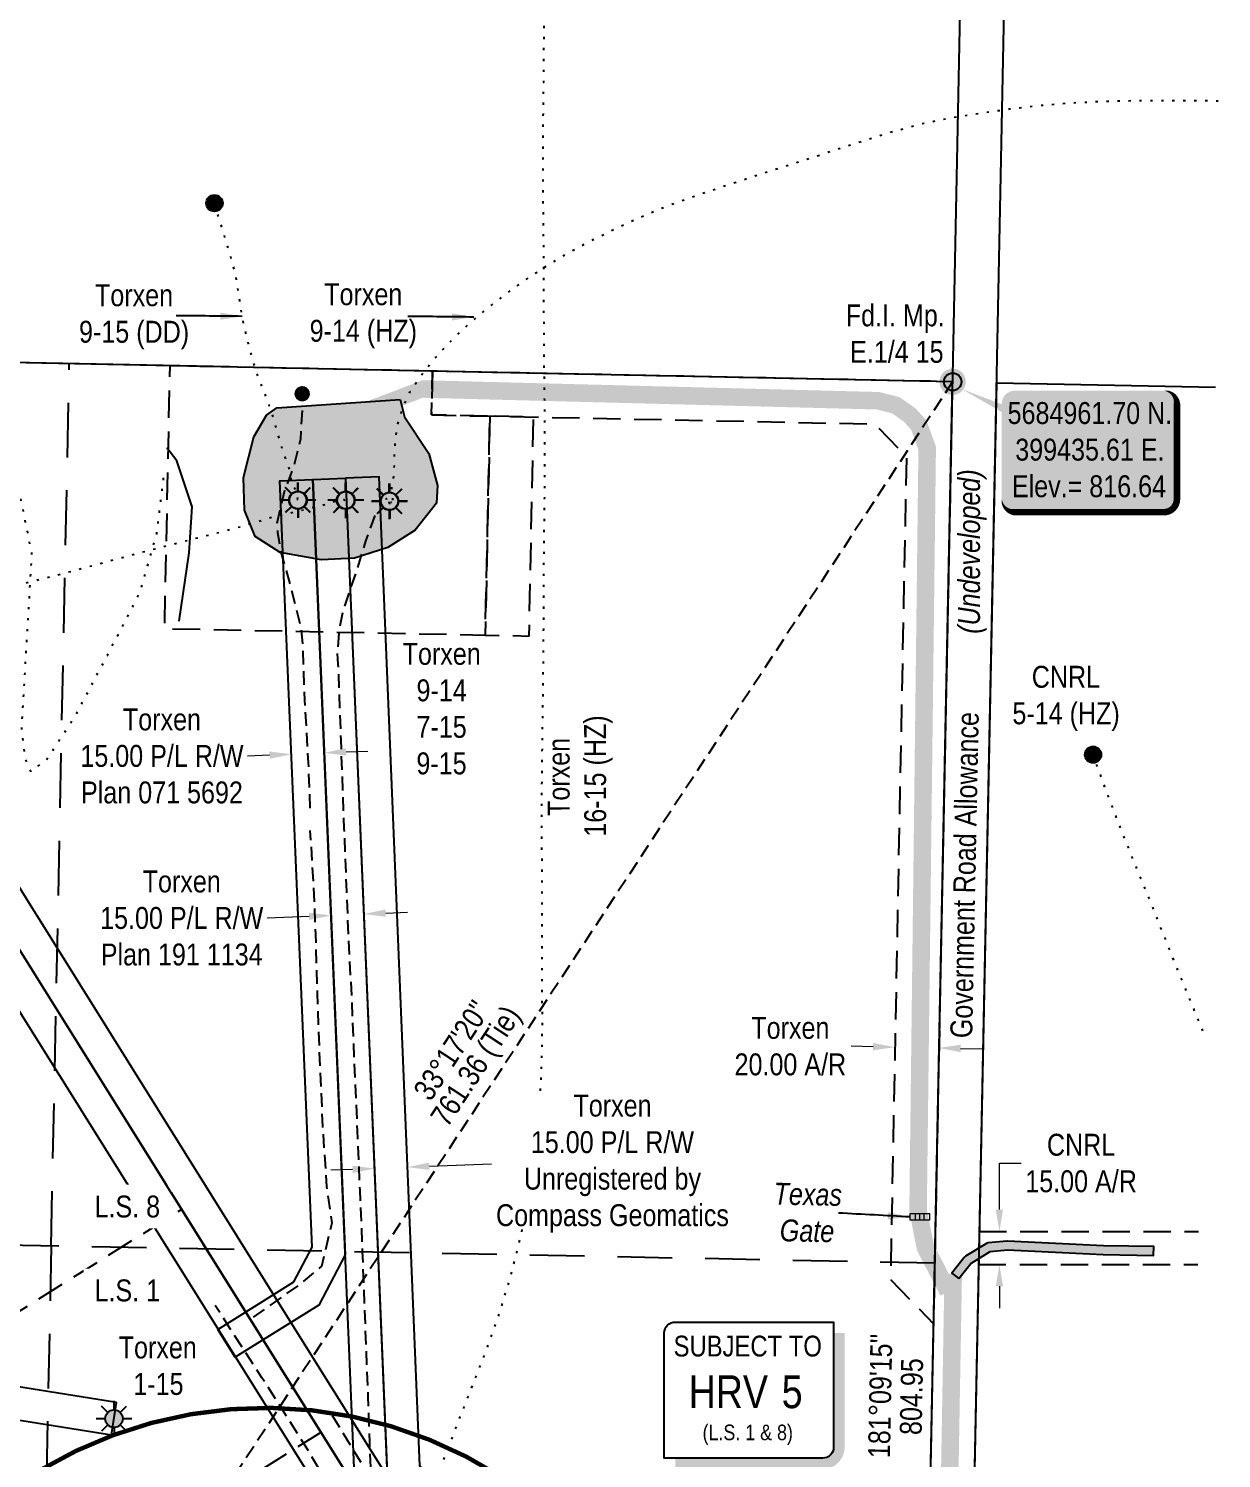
# Model space of a CAD drawing. Extents: x 396534 to 402867, y 5681657 to 5687495.
# Drawn here: x 399014 to 399558, y 5684470 to 5685123 of the extents above; entities that cross this region are included whole.
import ezdxf
from ezdxf.enums import TextEntityAlignment as Align

# ---------------------------------------------------------------- set-up
doc = ezdxf.new("R2010")
doc.units = 0
doc.header["$LTSCALE"] = 5
doc.header["$PDSIZE"] = 0.5
for name, pattern in [('foc-ACCESSROAD', [3.75, 2.5, -1.25]), ('foc-BUFFER', [16.75, 15, -1.75]), ('foc-DOT', [1, 0.2, -0.8]), ('foc-LSD', [8, 5, -3]), ('foc-QUARTERLINE', [33, 25, -3, 2, -3]), ('foc-TIELINE', [1.875, 1.25, -0.625]), ('foc-TOPO', [1, 0.2, -0.8]), ('UG_PIPE', [1.875, 1.25, -0.625])]:
    doc.linetypes.add(name, pattern=pattern)
doc.layers.get('Defpoints').update_dxf_attribs({"color": 9})
for name, color, linetype in [('ABADATA-DRILL', 8, 'foc-DOT'), ('ABADATA-DRILL-T', 8, 'Continuous'), ('AS-FENCE', 48, 'foc-FENCE'), ('AS-PIPE-UG', 44, 'UG_PIPE'), ('AS-ROADS', 254, 'Continuous'), ('AS-SYMBOL', 7, 'Continuous'), ('AUX-BUFFER', 7, 'foc-BUFFER'), ('C-AR', 13, 'foc-ACCESSROAD'), ('C-RW', 13, 'Continuous'), ('C-WS', 13, 'foc-ACCESSROAD'), ('C-WS-S', 13, 'Continuous'), ('CG-NOTES', 7, 'Continuous'), ('CTW', 7, 'Continuous'), ('DETAIL-HZ-Existing', 8, 'foc-DOT'), ('DETAIL-T', 7, 'Continuous'), ('F-AR', 190, 'foc-ACCESSROAD'), ('F-RW', 190, 'Continuous'), ('L-BD', 7, 'Continuous'), ('L-BD1', 253, 'Continuous'), ('L-MON', 1, 'Continuous'), ('L-QSEC', 8, 'foc-QUARTERLINE'), ('L-ROAD-T', 7, 'Continuous'), ('L-SEC', 7, 'Continuous'), ('L-SECTION-LSD', 7, 'foc-LSD'), ('L-TIE', 7, 'foc-TIELINE'), ('T-GENERAL', 48, 'foc-TOPO'), ('T-SLOPE', 48, 'Continuous')]:
    doc.layers.add(name, color=color, linetype=linetype)
for name, color, linetype, lineweight in [('AS-GENERAL', 48, 'Continuous', 18), ('C-AR-T', 13, 'Continuous', 9), ('C-RW-T', 13, 'Continuous', 9), ('C-WS-T', 13, 'Continuous', 9), ('F-AR-T', 190, 'Continuous', 9), ('F-RW-T', 190, 'Continuous', 9), ('T-TEXT', 48, 'Continuous', 18)]:
    doc.layers.add(name, color=color, linetype=linetype, lineweight=lineweight)
doc.styles.add('100L', font='ARIALN.TTF', dxfattribs={"height": 11})
doc.styles.add('80', font='ARIALN.TTF', dxfattribs={"height": 10})
doc.styles.add('80CG', font='ARIALN.TTF', dxfattribs={"height": 10})
doc.styles.add('80L', font='ARIALN.TTF', dxfattribs={"height": 10})
doc.styles.add('80LS', font='ARIALNI.TTF', dxfattribs={"height": 10})
doc.styles.add('foc-LtypeFont', font='ARIALN.TTF', dxfattribs={"height": 7.35})
doc.styles.add('HRV', font='ARIALN.TTF', dxfattribs={"height": 3})
doc.linetypes.add('foc-FENCE', pattern='A,10,-1,["X",foc-LtypeFont,S=0.2,R=0,X=-0.625,Y=-0.75],-1.24', length=12.24)
doc.linetypes.add('foc-FENCE-NOLINE', pattern='A,0,-6,["X",foc-LtypeFont,S=0.2,R=0,X=-0.625,Y=-0.75],-6.24', length=12.24)
doc.dimstyles.new('Compass 5 000', dxfattribs={"dimscale": 5, "dimtxt": 9, "dimasz": 2, "dimexe": 0.2, "dimexo": 0.0625, "dimgap": 0.5, "dimtad": 0, "dimtih": 1, "dimtoh": 1, "dimzin": 0, "dimdsep": 46, "dimtxsty": '80CG', "dimcen": 0.1, "dimse1": 1, "dimse2": 1, "dimclrd": 256, "dimclrt": 256, "dimaunit": 1, "dimadec": 4, "dimazin": 0, "dimtfac": 0.06, "dimtofl": 0, "dimtmove": 0, "dimatfit": 1, "dimfxl": 0.2, "dimtolj": 1, "dimtzin": 0, "dimlwd": -1, "dimarcsym": 0})

# ---------------------------------------------------------------- blocks, each defined once
blk = doc.blocks.new('fdia')
at = {"color": 255, "const_width": 1}
blk.add_lwpolyline([(-0.5, 0, 1), (0.5, 0, 1)], format="xyb", close=True, dxfattribs=at)
blk = doc.blocks.new('Fdiaa')
blk.add_blockref('fdia', (0, 0))
blk = doc.blocks.new('fdib')
at = {"color": 1, "const_width": 1.6}
blk.add_lwpolyline([(-0.4, 0, 1), (0.4, 0, 1)], format="xyb", close=True, dxfattribs=at)
at = {"color": 1}
blk.add_circle((0, 0), 0.8, dxfattribs=at)
blk = doc.blocks.new('Fdibb')
blk.add_blockref('fdib', (0, 0))
blk = doc.blocks.new('fdicc')
for name in ['Fdibb', 'Fdiaa']:
    blk.add_blockref(name, (0, 0))
blk = doc.blocks.new('FDI')
blk.add_blockref('fdicc', (0, 0))
blk = doc.blocks.new('GAS')
h = blk.add_hatch(color=255)
h.dxf.hatch_style = 1
edge = h.paths.add_edge_path()
edge.add_arc((0, 0), 0.9, 0, 360)
for p, q in [((0, 0.81), (0, 1.62)), ((-0.81, 0), (-1.62, 0)), ((-0.57, 0.57), (-1.14, 1.14)), ((0.57, 0.57), (1.14, 1.14)), ((1.62, 0), (0.81, 0)), ((-0.57, -0.57), (-1.14, -1.14)), ((0, -0.81), (0, -1.62)), ((1.14, -1.14), (0.57, -0.57))]:
    blk.add_line(p, q)
blk.add_circle((0, 0), 0.8)
blk = doc.blocks.new('RISER')
h = blk.add_hatch(color=255)
h.dxf.hatch_style = 1
edge = h.paths.add_edge_path()
edge.add_arc((0, 0), 0.7, 0, 360)
blk.add_hatch(color=48).paths.add_polyline_path([(0.58, -0.15), (-0.58, -0.15, 0.774597)])
at = {"color": 48}
blk.add_line((-0.58, -0.15), (0.58, -0.15), dxfattribs=at)
blk.add_circle((0, 0), 0.6, dxfattribs=at)
blk = doc.blocks.new('*D427')
at = {"layer": 'C-RW-T', "transparency": 16777216}
for p, q in [((399123.77, 5684791.3), (399113.78, 5684790.88)), ((399158.73, 5684792.76), (399168.72, 5684793.18))]:
    blk.add_line(p, q, dxfattribs=at)
for points in [[(399123.7, 5684792.96), (399123.84, 5684789.63), (399133.76, 5684791.71)], [(399158.66, 5684794.43), (399158.8, 5684791.09), (399148.74, 5684792.34)]]:
    blk.add_solid(points, dxfattribs=at)
at = {"layer": 'Defpoints', "color": 0, "transparency": 16777216}
for p in [(399148.74, 5684792.34), (399135.81, 5684742.77), (399150.79, 5684743.4)]:
    blk.add_point(p, dxfattribs=at)
at = {"layer": 'C-RW-T', "transparency": 16777216, "insert": (399074.69, 5684790.88), "char_height": 10, "attachment_point": 5, "style": '80CG'}
blk.add_mtext('\\A1;Torxen\\P15.00 P/L R/W\\PPlan 071 5692', dxfattribs=at)
blk = doc.blocks.new('*D428')
at = {"layer": 'C-RW-T', "transparency": 16777216}
for p, q in [((399176.82, 5684719.18), (399186.81, 5684719.6)), ((399141.85, 5684717.72), (399122.79, 5684716.92))]:
    blk.add_line(p, q, dxfattribs=at)
for points in [[(399176.75, 5684720.85), (399176.89, 5684717.52), (399166.83, 5684718.76)], [(399141.78, 5684719.38), (399141.92, 5684716.05), (399151.84, 5684718.13)]]:
    blk.add_solid(points, dxfattribs=at)
at = {"layer": 'Defpoints', "color": 0, "transparency": 16777216}
for p in [(399166.83, 5684718.76), (399154.59, 5684652.47), (399169.58, 5684653.1)]:
    blk.add_point(p, dxfattribs=at)
at = {"layer": 'C-RW-T', "transparency": 16777216, "insert": (399083.71, 5684716.92), "char_height": 10, "attachment_point": 5, "style": '80CG', "bg_fill": 3, "box_fill_scale": 1.1, "bg_fill_color": 256, "bg_fill_true_color": 13158600, "bg_fill_transparency": 0}
blk.add_mtext('\\A1;Torxen\\P15.00 P/L R/W\\PPlan 191 1134', dxfattribs=at)
blk = doc.blocks.new('*D431')
at = {"layer": 'Defpoints', "color": 0, "transparency": 16777216}
for p in [(398883.1, 5684904.21), (399148.02, 5684480.95), (399135.29, 5684472.98)]:
    blk.add_point(p, dxfattribs=at)
at = {"layer": 'F-RW-T', "transparency": 16777216}
for p, q in [((398891.58, 5684909.51), (398900.05, 5684914.82)), ((398900.05, 5684914.82), (398910.05, 5684914.82)), ((398861.9, 5684890.94), (398853.42, 5684885.63))]:
    blk.add_line(p, q, dxfattribs=at)
for points in [[(398890.69, 5684910.92), (398892.46, 5684908.1), (398883.1, 5684904.21)], [(398861.02, 5684892.35), (398862.78, 5684889.53), (398870.38, 5684896.24)]]:
    blk.add_solid(points, dxfattribs=at)
at = {"layer": 'F-RW-T', "transparency": 16777216, "insert": (398949.13, 5684914.82), "char_height": 10, "attachment_point": 5, "style": '80CG', "bg_fill": 3, "box_fill_scale": 1.1, "bg_fill_color": 256, "bg_fill_true_color": 13158600, "bg_fill_transparency": 0}
blk.add_mtext('\\A1;CNRL\\P15.00 P/L R/W\\PPlan 861 0094', dxfattribs=at)
blk = doc.blocks.new('HRV')
blk.add_lwpolyline([(-35.14, 31.6), (37.21, 31.6), (37.21, -25.54, -0.414214), (32.21, -30.54), (-40.14, -30.54), (-40.14, 26.6, -0.414214)], format="xyb", close=True)
at = {"const_width": 5, "flags": 128}
blk.add_lwpolyline([(-35.14, -33.04), (32.21, -33.04, 0.414214), (39.71, -25.54), (39.71, 26.6)], format="xyb", dxfattribs=at)
at = {"style": '80L'}
blk.add_text('SUBJECT TO', height=9.5, dxfattribs=at).set_placement((-2.01, 13.06), align=Align.BOTTOM_CENTER)
blk.add_attdef('(N.W.1/4 00)', text='', height=7.12, dxfattribs=at).set_placement((-2.01, -24.45), align=Align.BOTTOM_CENTER)
at = {"layer": 'CTW', "color": 3, "style": 'HRV'}
blk.add_text('HRV', height=15, dxfattribs=at).set_placement((-10.88, -0.18), align=Align.MIDDLE_CENTER)
blk.add_attdef('0', text='', height=15, dxfattribs=at).set_placement((18.28, -0.18), align=Align.MIDDLE_CENTER)
blk = doc.blocks.new('*D436')
at = {"layer": 'C-AR-T', "transparency": 16777216}
for p, q in [((399399.28, 5684658.23), (399389.28, 5684658.42)), ((399439.27, 5684657.45), (399449.27, 5684657.26))]:
    blk.add_line(p, q, dxfattribs=at)
for points in [[(399399.31, 5684659.9), (399399.25, 5684656.56), (399409.28, 5684658.03)], [(399439.3, 5684659.12), (399439.24, 5684655.79), (399429.27, 5684657.65)]]:
    blk.add_solid(points, dxfattribs=at)
at = {"layer": 'Defpoints', "color": 0, "transparency": 16777216}
for p in [(399412.64, 5684831.1), (399432.63, 5684830.71), (399409.28, 5684658.03)]:
    blk.add_point(p, dxfattribs=at)
at = {"layer": 'C-AR-T', "transparency": 16777216, "insert": (399361.54, 5684658.42), "char_height": 10, "attachment_point": 5, "style": '80CG'}
blk.add_mtext('\\A1;Torxen\\P20.00 A/R', dxfattribs=at)
blk = doc.blocks.new('*D437')
at = {"layer": 'Defpoints', "color": 0, "transparency": 16777216}
for p in [(399456.97, 5684573.87), (399468.03, 5684573.87), (399468.03, 5684558.88)]:
    blk.add_point(p, dxfattribs=at)
at = {"layer": 'F-AR-T', "transparency": 16777216}
for p, q in [((399456.97, 5684583.87), (399456.97, 5684605.07)), ((399456.97, 5684605.07), (399466.97, 5684605.07)), ((399456.97, 5684548.88), (399456.97, 5684538.88))]:
    blk.add_line(p, q, dxfattribs=at)
for points in [[(399455.3, 5684583.87), (399458.63, 5684583.87), (399456.97, 5684573.87)], [(399455.3, 5684548.88), (399458.63, 5684548.88), (399456.97, 5684558.88)]]:
    blk.add_solid(points, dxfattribs=at)
at = {"layer": 'F-AR-T', "transparency": 16777216, "insert": (399494.25, 5684605.07), "char_height": 10, "attachment_point": 5, "style": '80CG'}
blk.add_mtext('\\A1;CNRL\\P15.00 A/R', dxfattribs=at)
blk = doc.blocks.new('BH-Existing')
at = {"layer": 'ABADATA-DRILL-T'}
h = blk.add_hatch(color=256, dxfattribs=at)
h.dxf.hatch_style = 1
edge = h.paths.add_edge_path()
edge.add_arc((0, 0), 0.5, 0, 360)
blk.add_circle((0, 0), 0.5, dxfattribs=at)
blk = doc.blocks.new('*U465')
h = blk.add_hatch(color=254)
edge = h.paths.add_edge_path()
edge.add_line((-34, -28.5), (34, -28.5))
edge.add_arc((34, -22.5), 6, 270, 360)
edge.add_line((40, -22.5), (40, 21))
edge.add_arc((34, 21), 6, 0, 90)
edge.add_line((34, 27), (-34, 27))
edge.add_arc((-34, 21), 6, 90, 180)
edge.add_line((-40, 21), (-40, -22.5))
edge.add_arc((-34, -22.5), 6, 180, 270)
at = {"color": 1, "flags": 128}
blk.add_lwpolyline([(-58.56, 27.89, 0, 10, 0), (0, 0, 5, 5, 0)], format="xyseb", dxfattribs=at)
blk.add_lwpolyline([(-34, -28.5, 3, 3, 0), (34, -28.5, 3, 3, 0.414214), (40, -22.5, 3, 3, 0), (40, 21, 3, 0, 0.414214), (34, 27, 0, 0, 0), (-34, 27, 0, 0, 0.414214), (-40, 21, 0, 0, 0), (-40, -22.5, 0, 3, 0.414214)], format="xyseb", close=True, dxfattribs=at)
at = {"color": 1, "style": '80'}
blk.add_attdef('ENTER_TEXT_001', (-36.33, -5), '', height=10, dxfattribs=at)
blk = doc.blocks.new('*D516')
at = {"layer": 'C-RW-T', "transparency": 16777216}
for p, q in [((399161.71, 5684602.22), (399151.72, 5684601.8)), ((399196.75, 5684603.66), (399225.17, 5684604.83))]:
    blk.add_line(p, q, dxfattribs=at)
for points in [[(399161.65, 5684603.88), (399161.78, 5684600.55), (399171.71, 5684602.63)], [(399196.68, 5684605.33), (399196.82, 5684602), (399186.76, 5684603.25)]]:
    blk.add_solid(points, dxfattribs=at)
at = {"layer": 'Defpoints', "color": 0, "transparency": 16777216}
for p in [(399186.76, 5684603.25), (399172.64, 5684579.99), (399187.69, 5684580.61)]:
    blk.add_point(p, dxfattribs=at)
at = {"layer": 'C-RW-T', "transparency": 16777216, "insert": (399280.34, 5684604.83), "char_height": 10, "attachment_point": 5, "style": '80CG', "bg_fill": 3, "box_fill_scale": 1.1, "bg_fill_color": 256, "bg_fill_true_color": 13158600, "bg_fill_transparency": 0}
blk.add_mtext('\\A1;Torxen\\P15.00 P/L R/W\\PUnregistered by \\PCompass Geomatics', dxfattribs=at)

msp = doc.modelspace()

# ---------------------------------------------------------------- hatches: boundary and pattern name
at = {"layer": 'AS-ROADS'}
h = msp.add_hatch(color=256, dxfattribs=at)
h.dxf.hatch_style = 1
edge = h.paths.add_edge_path()
edge.add_line((399430.044, 5684544.602), (399419.631, 5684564.675))
edge.add_arc((399423.182, 5684566.517), 4, 191.10925, 207.418053, ccw=False)
edge.add_line((399419.257, 5684565.747), (399415.919, 5684582.745))
edge.add_arc((399419.844, 5684583.516), 4, 179.315784, 191.10925, ccw=False)
edge.add_line((399415.844, 5684583.564), (399419.991, 5684930.767))
edge.add_line((399419.991, 5684930.767), (399416.685, 5684939.856))
edge.add_line((399416.685, 5684939.856), (399413.364, 5684943.495))
edge.add_line((399413.364, 5684943.495), (399408.024, 5684947.279))
edge.add_line((399408.024, 5684947.279), (399401.049, 5684949.057))
edge.add_line((399401.049, 5684949.057), (399193.744, 5684954.403))
edge.add_line((399193.744, 5684954.403), (399165.433, 5684943.583))
edge.add_line((399165.433, 5684943.583), (399165.186, 5684951.579))
edge.add_line((399165.186, 5684951.579), (399193.61, 5684962.403))
edge.add_arc((399193.733, 5684958.405), 4, 88.522766, 91.771033, ccw=False)
edge.add_line((399193.836, 5684962.403), (399401.705, 5684957.043))
edge.add_arc((399401.601, 5684953.044), 4, 75.703538, 88.522766, ccw=False)
edge.add_line((399402.589, 5684956.92), (399410.719, 5684954.848))
edge.add_arc((399409.732, 5684950.972), 4, 54.67602, 75.703538, ccw=False)
edge.add_line((399412.044, 5684954.236), (399418.341, 5684949.773))
edge.add_arc((399416.029, 5684946.51), 4, 42.381295, 54.67602, ccw=False)
edge.add_line((399418.983, 5684949.206), (399423.128, 5684944.664))
edge.add_arc((399420.173, 5684941.968), 4, 19.988142, 42.381295, ccw=False)
edge.add_line((399423.932, 5684943.335), (399427.758, 5684932.816))
edge.add_arc((399423.999, 5684931.449), 4, -0.684216, 19.988142, ccw=False)
edge.add_line((399427.999, 5684931.401), (399423.849, 5684583.881))
edge.add_line((399423.849, 5684583.881), (399426.996, 5684567.851))
edge.add_line((399426.996, 5684567.851), (399437.146, 5684548.286))
edge.add_line((399437.146, 5684548.286), (399430.044, 5684544.602))
h = msp.add_hatch(color=256, dxfattribs=at)
h.dxf.hatch_style = 1
h.paths.add_polyline_path([(399183.418, 5684953.557), (399185.368, 5684945.701), (399196.525, 5684928.963), (399200.431, 5684914.331), (399200.049, 5684906.287), (399190.326, 5684893.963), (399177.759, 5684886.039), (399162.534, 5684881.269), (399147.556, 5684880.392), (399128.716, 5684883.763), (399117.239, 5684891.103), (399112.39, 5684903.157), (399111.888, 5684918.086), (399116.587, 5684936.5), (399122.473, 5684946.413), (399127.2, 5684949.786)])
h = msp.add_hatch(color=256, dxfattribs=at)
h.dxf.hatch_style = 1
edge = h.paths.add_edge_path()
edge.add_line((399438.406, 5684552.418), (399443.851, 5684559.317))
edge.add_line((399443.851, 5684559.317), (399452.737, 5684564.722))
edge.add_line((399452.737, 5684564.722), (399460.599, 5684565.537))
edge.add_line((399460.599, 5684565.537), (399504.305, 5684563.403))
edge.add_arc((399504.403, 5684565.4), 2, 267.204005, 269.005697)
edge.add_line((399504.368, 5684563.401), (399527.358, 5684563.002))
edge.add_line((399527.358, 5684563.002), (399527.427, 5684567.001))
edge.add_line((399527.427, 5684567.001), (399504.469, 5684567.399))
edge.add_line((399504.469, 5684567.399), (399460.642, 5684569.54))
edge.add_arc((399460.544, 5684567.542), 2, 87.204005, 95.922958)
edge.add_line((399460.338, 5684569.532), (399451.876, 5684568.654))
edge.add_arc((399452.083, 5684566.664), 2, 95.922958, 121.306579)
edge.add_line((399451.044, 5684568.373), (399441.465, 5684562.548))
edge.add_arc((399442.504, 5684560.839), 2, 121.306579, 141.722884)
edge.add_line((399440.934, 5684562.078), (399435.266, 5684554.896))
edge.add_line((399435.266, 5684554.896), (399438.406, 5684552.418))

# ---------------------------------------------------------------- linework, layer by layer
at = {"layer": 'ABADATA-DRILL', "flags": 128}
for points in [[(399136.446, 5684907.938), (399136.446, 5684907.938), (399136.517, 5684907.967), (399136.849, 5684910.091), (399135.737, 5684912.533), (399133.909, 5684914.71), (399133.687, 5684916.124), (399133.769, 5684916.203), (399133.765, 5684916.503), (399133.726, 5684917.094), (399133.663, 5684917.935), (399133.534, 5684919.018), (399133.321, 5684920.372), (399132.931, 5684921.89), (399132.323, 5684923.543), (399131.589, 5684925.377), (399130.868, 5684927.342), (399130.16, 5684929.486), (399129.407, 5684931.912), (399128.609, 5684934.558), (399127.757, 5684937.465), (399126.889, 5684940.633), (399125.945, 5684943.972), (399124.822, 5684947.425), (399123.572, 5684950.99), (399122.275, 5684954.667), (399120.877, 5684958.365), (399119.427, 5684961.924), (399118.067, 5684965.462), (399116.906, 5684968.995), (399115.924, 5684972.445), (399115.012, 5684975.924), (399114.093, 5684979.503), (399113.166, 5684983.242), (399112.261, 5684987.06), (399111.496, 5684990.866), (399110.833, 5684994.77), (399110.23, 5684998.703), (399109.676, 5685002.554), (399109.052, 5685006.407), (399108.299, 5685010.343), (399107.365, 5685014.212), (399106.321, 5685018.043), (399105.224, 5685021.766), (399104.125, 5685025.388), (399098.655, 5685043.199), (399097.837, 5685045.846)], [(399158.119, 5684907.289), (399158.119, 5684907.289), (399158.11, 5684907.349), (399157.859, 5684907.804), (399157.089, 5684908.309), (399156.676, 5684908.147), (399156.342, 5684907.974), (399155.627, 5684907.718), (399154.146, 5684907.177), (399151.749, 5684906.354), (399148.49, 5684905.388), (399144.509, 5684904.396), (399140.048, 5684903.344), (399134.752, 5684902.078), (399128.654, 5684900.728), (399122.339, 5684899.042), (399115.516, 5684896.926), (399107.81, 5684894.657), (399098.843, 5684892.334), (399088.852, 5684889.84), (399078.616, 5684887.141), (399067.91, 5684884.402), (399056.559, 5684881.405), (399044.984, 5684878.222), (399033.129, 5684875.046), (399021.135, 5684871.901), (399009.216, 5684869.006), (398997.082, 5684865.904), (398984.902, 5684862.464), (398973.093, 5684859.066), (398961.4, 5684855.985), (398949.833, 5684853.243), (398938.669, 5684850.582), (398927.26, 5684847.717), (398915.712, 5684844.384), (398903.815, 5684841.087), (398891.328, 5684838.313), (398878.564, 5684835.714), (398865.84, 5684833.084), (398853.393, 5684830.329), (398844.781, 5684828.278), (398841.063, 5684827.392), (398828.842, 5684824.412), (398826.419, 5684823.809), (398808.096, 5684819.27), (398804.547, 5684818.349), (398790.421, 5684814.607), (398764.631, 5684807.754), (398727.027, 5684797.773)], [(399549.843, 5684665.407), (399546.253, 5684674.181), (399541.042, 5684686.945), (399535.781, 5684699.71), (399530.711, 5684712.542), (399525.571, 5684725.385), (399520.26, 5684738.141), (399515.119, 5684750.914), (399510.069, 5684763.766), (399505.311, 5684776.161), (399499.74, 5684791.493)]]:
    msp.add_lwpolyline(points, dxfattribs=at)
at = {"layer": 'AS-PIPE-UG', "flags": 128}
for points in [[(399138.635, 5684948.531), (399137.922, 5684935.443), (399134.964, 5684923.573), (399133.249, 5684918.768), (399130.57, 5684912.028), (399127.199, 5684896.972), (399127.508, 5684892.964), (399128.949, 5684883.972), (399133.576, 5684867.485), (399138.191, 5684849.138), (399138.907, 5684840.529), (399139.778, 5684816.315), (399141.456, 5684787.73), (399142.272, 5684765.476)], [(399138.635, 5684948.531), (399137.922, 5684935.443), (399134.964, 5684923.573), (399133.249, 5684918.768), (399130.57, 5684912.028), (399127.199, 5684896.972), (399127.508, 5684892.964), (399128.949, 5684883.972), (399133.576, 5684867.485), (399138.191, 5684849.138), (399138.907, 5684840.529), (399139.778, 5684816.315), (399141.456, 5684787.73), (399142.272, 5684765.476)], [(399171.886, 5684900.714), (399167.771, 5684889.471), (399163.931, 5684876.9), (399157.558, 5684858.095), (399155.612, 5684848.791), (399154.684, 5684837.684), (399155.023, 5684832.869), (399155.549, 5684819.652), (399156.31, 5684798.343), (399157.13, 5684774.156), (399157.783, 5684757.721), (399158.897, 5684729.188), (399159.775, 5684708.058), (399161.216, 5684680.57), (399162.429, 5684651.423), (399163.815, 5684619.99), (399164.954, 5684592.927), (399166.154, 5684564.814), (399167.411, 5684530.774), (399168.676, 5684498.726), (399169.391, 5684477.837), (399171.366, 5684436.142), (399172.492, 5684417.231), (399174.204, 5684398.02), (399176.617, 5684393.032), (399186.262, 5684377.917), (399196.264, 5684361.925), (399216.282, 5684328.692), (399219.607, 5684320.688), (399219.578, 5684316.04), (399218.182, 5684311.698), (399200.35, 5684278.937), (399188.74, 5684252.475)], [(399171.886, 5684900.714), (399167.771, 5684889.471), (399163.931, 5684876.9), (399157.558, 5684858.095), (399155.612, 5684848.791), (399154.684, 5684837.684), (399155.023, 5684832.869), (399155.549, 5684819.652), (399156.31, 5684798.343), (399157.13, 5684774.156)], [(399116.407, 5684534.719), (399137.644, 5684549.671), (399147.63, 5684558.019), (399152.361, 5684577.831), (399149.991, 5684594.489), (399148.128, 5684621.82), (399146.619, 5684657.009), (399145.673, 5684682.56), (399144.895, 5684709.607), (399143.958, 5684732.017), (399142.415, 5684756.947)], [(399415.806, 5684037.18), (399414.45, 5684039.417), (399402.12, 5684059.45), (399386.015, 5684084.511), (399365.615, 5684116.568), (399346.273, 5684146.266), (399338.048, 5684159.05), (399332.425, 5684167.874), (399325.646, 5684178.228), (399315.976, 5684193.135), (399310.806, 5684201.515), (399294.158, 5684228.238), (399279.657, 5684250.976), (399263.259, 5684277.541), (399249.131, 5684300.735), (399229.476, 5684331.897), (399213.121, 5684357.464), (399200.435, 5684376.762), (399186.032, 5684399.292), (399160.874, 5684441.37), (399141.533, 5684473.706), (399120.333, 5684507.163), (399099.022, 5684540.054)], [(399182.707, 5684257.023), (399183.742, 5684278.911), (399184.252, 5684297.039), (399185.763, 5684315.213), (399187.373, 5684318.948), (399210.21, 5684337.265), (399227.124, 5684349.134), (399232.244, 5684353.803), (399232.828, 5684355.967), (399231.928, 5684363.063), (399225.41, 5684374.3), (399210.319, 5684397.791), (399196.659, 5684418.976), (399183.571, 5684439.4), (399168.219, 5684464.079), (399152.444, 5684490.051)]]:
    msp.add_lwpolyline(points, dxfattribs=at)
at = {"layer": 'AS-ROADS', "flags": 128}
msp.add_lwpolyline([(399183.418, 5684953.557), (399185.368, 5684945.701), (399196.525, 5684928.963), (399200.431, 5684914.331), (399200.049, 5684906.287), (399190.326, 5684893.963), (399177.759, 5684886.039), (399162.534, 5684881.269), (399147.556, 5684880.392), (399128.716, 5684883.763), (399117.239, 5684891.103), (399112.39, 5684903.157), (399111.888, 5684918.086), (399116.587, 5684936.5), (399122.473, 5684946.413), (399127.2, 5684949.786)], close=True, dxfattribs=at)
msp.add_lwpolyline([(399438.406, 5684552.418), (399443.851, 5684559.317), (399452.737, 5684564.722), (399460.599, 5684565.537), (399504.305, 5684563.403, 0.0078615), (399504.368, 5684563.401), (399527.358, 5684563.002), (399527.427, 5684567.001), (399504.469, 5684567.399), (399460.642, 5684569.54, 0.038062), (399460.338, 5684569.532), (399451.876, 5684568.654, 0.1112121), (399451.044, 5684568.373), (399441.465, 5684562.548, 0.0893193), (399440.934, 5684562.078), (399435.266, 5684554.896)], format="xyb", close=True, dxfattribs=at)
at = {"layer": 'AS-ROADS', "const_width": 7.997, "flags": 128}
msp.add_lwpolyline([(399426.891, 5684036.951), (399435.88, 5684554.472)], dxfattribs=at)
at = {"layer": 'AUX-BUFFER', "color": 251, "linetype": 'foc-BUFFER', "const_width": 1.999, "flags": 128}
msp.add_lwpolyline([(399321.583, 5684275.714), (399321.791, 5684290.702, 0.4142136), (399124.666, 5684493.375, 0.4142136), (398921.993, 5684296.25), (398921.785, 5684281.262, 0.4142136), (399118.91, 5684078.589, 0.4142136)], format="xyb", close=True, dxfattribs=at)
at = {"layer": 'C-AR', "flags": 128}
msp.add_lwpolyline([(399198.176, 5684966.547), (399197.768, 5684946.559), (399400.153, 5684942.429), (399414.508, 5684927.501), (399407.216, 5684551.979), (399427.028, 5684531.59), (399427.423, 5684551.37), (399435.613, 5684961.701)], close=True, dxfattribs=at)
at = {"layer": 'C-RW', "flags": 128}
for points in [[(399100.167, 5684529.159), (399134.858, 5684550.895), (399143.185, 5684566.696), (399128.537, 5684916.498), (399143.512, 5684917.125), (399158.326, 5684563.283), (399146.236, 5684540.333), (399108.126, 5684516.455)], [(399158.499, 5684917.752), (399177.567, 5684462.32), (399244.278, 5684355.666), (399170.978, 5684296.664), (399170.236, 5684260.389), (399185.227, 5684260.095), (399185.826, 5684289.368), (399264.048, 5684352.332), (399192.384, 5684466.905), (399173.765, 5684918.382)]]:
    msp.add_lwpolyline(points, close=True, dxfattribs=at)
for points in [[(399185.256, 5684260.094), (399212.695, 5684320.548), (399165.297, 5684396.783), (399143.512, 5684917.125), (399158.499, 5684917.752), (399180.084, 5684401.752), (399229.898, 5684322.171), (399201.583, 5684259.788)], [(398454.919, 5684739.238), (398702.264, 5684536.895), (399051.627, 5684481.051), (399053.993, 5684495.858), (398708.629, 5684551.062), (398463.264, 5684751.824)]]:
    msp.add_lwpolyline(points, dxfattribs=at)
at = {"layer": 'C-WS', "flags": 128}
for points in [[(399198.176, 5684966.547), (399078.227, 5684969.037), (399075.772, 5684849.085), (399222.296, 5684846.093), (399224.366, 5684946.016), (399197.768, 5684946.559)], [(399224.366, 5684946.016), (399222.296, 5684846.093), (399242.287, 5684845.673), (399244.333, 5684945.609)]]:
    msp.add_lwpolyline(points, close=True, dxfattribs=at)
at = {"layer": 'C-WS'}
msp.add_lwpolyline([(399080.152, 5684440.168), (399034.561, 5684411.622), (398970.878, 5684513.33), (399083.604, 5684583.912), (399147.287, 5684482.204), (399080.152, 5684440.168)], dxfattribs=at)
at = {"layer": 'DETAIL-HZ-Existing', "flags": 128}
for points in [[(399122.528, 5684262.218), (399123.947, 5684261.65), (399124.344, 5684261.463), (399124.553, 5684261.438), (399124.616, 5684261.547), (399124.657, 5684261.646), (399124.698, 5684261.656), (399124.706, 5684261.555), (399124.694, 5684261.486), (399124.784, 5684261.494), (399124.897, 5684261.612), (399125.09, 5684261.778), (399125.354, 5684261.973), (399125.548, 5684262.159), (399125.75, 5684262.265), (399125.553, 5684262.449), (399124.827, 5684262.613), (399124.215, 5684262.525), (399124.04, 5684262.309), (399124.147, 5684262.137), (399124.236, 5684262.095), (399124.187, 5684262.146), (399123.99, 5684262.3), (399123.833, 5684262.453), (399123.716, 5684262.575), (399123.53, 5684262.789), (399123.354, 5684263.002), (399123.197, 5684263.146), (399123.029, 5684263.279), (399122.862, 5684263.432), (399122.744, 5684263.514), (399122.645, 5684263.566), (399122.566, 5684263.598), (399122.526, 5684263.639), (399122.53, 5684263.819), (399122.659, 5684264.296), (399122.965, 5684265.09), (399123.467, 5684266.201), (399124.126, 5684267.668), (399124.873, 5684269.514), (399125.726, 5684271.697), (399126.774, 5684274.147), (399128.019, 5684276.913), (399129.461, 5684280.045), (399131.041, 5684283.565), (399132.657, 5684287.394), (399133.583, 5684289.766), (399134.248, 5684291.533), (399135.927, 5684296.031), (399137.793, 5684300.865), (399139.815, 5684305.996), (399141.931, 5684311.396), (399144.164, 5684317.063), (399146.521, 5684323.017), (399148.965, 5684329.27), (399151.475, 5684335.812), (399154.059, 5684342.623), (399156.749, 5684349.661), (399157.043, 5684350.415), (399159.532, 5684356.908), (399162.35, 5684364.393), (399165.143, 5684372.14), (399167.981, 5684380.095), (399171.01, 5684388.157), (399173.925, 5684395.491), (399174.241, 5684396.275), (399177.582, 5684404.431), (399180.984, 5684412.585), (399182.107, 5684415.264), (399184.375, 5684420.75), (399187.72, 5684429.056), (399191.007, 5684437.513), (399194.317, 5684446.119), (399197.639, 5684454.815), (399200.963, 5684463.612), (399204.348, 5684472.427), (399207.762, 5684481.261), (399210.84, 5684489.222), (399215.948, 5684502.284), (399219.391, 5684510.998), (399222.784, 5684519.742), (399226.008, 5684528.541), (399228.984, 5684537.424), (399231.761, 5684546.391), (399234.369, 5684555.381), (399236.748, 5684564.456), (399238.858, 5684573.596), (399240.799, 5684582.759), (399242.512, 5684591.988), (399243.934, 5684601.241), (399245.198, 5684610.538), (399246.222, 5684619.86), (399246.996, 5684629.186), (399247.985, 5684647.9), (399248.334, 5684666.627), (399248.314, 5684685.371), (399248.243, 5684704.106), (399248.232, 5684722.86), (399248.192, 5684741.615), (399248.121, 5684760.34), (399248.171, 5684779.082), (399248.37, 5684797.822), (399248.609, 5684816.541), (399248.828, 5684835.28), (399248.968, 5684854.021), (399249.017, 5684872.764), (399249.187, 5684891.514), (399249.406, 5684910.253), (399249.526, 5684929.005), (399249.456, 5684947.76), (399249.235, 5684966.518), (399249.095, 5684985.274), (399249.064, 5685004.018), (399248.974, 5685022.764), (399248.774, 5685041.521), (399248.645, 5685060.378), (399248.73, 5685079.38), (399248.933, 5685098.319), (399249.087, 5685117.31), (399249.192, 5685136.312), (399249.39, 5685156.002), (399249.764, 5685174.978), (399250.089, 5685193.985), (399250.423, 5685212.932), (399250.816, 5685231.898), (399251.04, 5685250.867), (399251.155, 5685269.849), (399251.279, 5685288.82), (399251.473, 5685307.81), (399251.607, 5685326.781), (399251.852, 5685345.79), (399252.206, 5685364.777), (399252.42, 5685383.746), (399252.654, 5685402.725), (399252.938, 5685421.693), (399253.172, 5685440.662), (399253.476, 5685459.64), (399253.72, 5685478.619), (399253.894, 5685498.599), (399254.138, 5685516.558), (399254.382, 5685535.507), (399254.696, 5685554.494), (399255.12, 5685573.45), (399255.513, 5685592.396), (399255.896, 5685611.332), (399256.27, 5685630.298), (399256.434, 5685649.269), (399256.417, 5685668.202), (399256.381, 5685687.137), (399256.332, 5685699.91), (399256.33, 5685702.311)], [(399179.091, 5684906.547), (399179.093, 5684906.677), (399179.306, 5684906.803), (399179.513, 5684906.669), (399179.351, 5684906.542), (399179.192, 5684906.626), (399179.033, 5684906.639), (399178.881, 5684906.572), (399178.791, 5684906.583), (399178.682, 5684906.616), (399178.513, 5684906.659), (399178.344, 5684906.712), (399178.166, 5684906.816), (399178.029, 5684906.948), (399177.912, 5684907.121), (399177.776, 5684907.324), (399177.678, 5684907.435), (399177.59, 5684907.527), (399177.492, 5684907.619), (399177.404, 5684907.721), (399177.276, 5684907.844), (399177.158, 5684907.946), (399177.1, 5684908.037), (399177.062, 5684908.138), (399176.994, 5684908.249), (399176.937, 5684908.38), (399176.82, 5684908.553), (399176.593, 5684908.717), (399176.475, 5684908.799), (399176.613, 5684908.687), (399176.898, 5684908.451), (399177.235, 5684908.294), (399177.567, 5684908.378), (399177.774, 5684908.734), (399177.781, 5684909.114), (399177.655, 5684909.296), (399177.611, 5684909.107), (399177.762, 5684908.664), (399177.914, 5684908.261), (399178.048, 5684907.958), (399178.164, 5684907.726), (399178.22, 5684907.515), (399178.296, 5684907.333), (399178.413, 5684907.171), (399178.561, 5684907.048), (399178.629, 5684906.987), (399178.579, 5684906.968), (399178.428, 5684906.901), (399178.314, 5684906.713), (399178.28, 5684906.533), (399178.297, 5684906.373), (399178.375, 5684906.242), (399178.482, 5684906.089), (399178.548, 5684905.898), (399178.634, 5684905.676), (399178.73, 5684905.504), (399178.897, 5684905.351), (399179.135, 5684905.216), (399179.393, 5684905.141), (399179.553, 5684905.118), (399179.624, 5684905.167), (399179.675, 5684905.236), (399179.726, 5684905.285), (399179.89, 5684905.462), (399180.082, 5684906.088), (399180.173, 5684907.136), (399180.127, 5684908.397), (399179.894, 5684909.742), (399179.654, 5684911.267), (399179.66, 5684913.088), (399180.037, 5684915.501), (399180.535, 5684918.912), (399180.815, 5684923.487), (399180.897, 5684929.156), (399181.252, 5684935.541), (399182.225, 5684941.763), (399184.596, 5684949.897), (399187.99, 5684957.192), (399192.978, 5684964.635), (399199.15, 5684972.265), (399205.978, 5684979.722), (399213.429, 5684986.816), (399220.756, 5684993.163), (399229.95, 5685000.424), (399238.729, 5685006.872), (399248.128, 5685013.318), (399257.624, 5685019.122), (399266.614, 5685024.076), (399279.373, 5685030.516), (399291.274, 5685036.042), (399303.559, 5685041.251), (399316.224, 5685045.952), (399330.704, 5685050.858), (399343.862, 5685055.19), (399357.049, 5685059.481), (399369.913, 5685063.628), (399382.375, 5685067.653), (399395.19, 5685071.841), (399408.272, 5685075.915), (399421.274, 5685079.439), (399434.632, 5685082.236), (399448.257, 5685084.378), (399461.606, 5685086.206), (399474.108, 5685087.72), (399488.685, 5685088.963), (399502.342, 5685089.664), (399515.981, 5685090.005), (399529.594, 5685090.017), (399543.127, 5685090.06), (399556.899, 5685089.989), (399558.302, 5685089.94)]]:
    msp.add_lwpolyline(points, dxfattribs=at)
at = {"layer": 'F-AR', "flags": 128}
for points in [[(399447.759, 5684573.874), (399547.907, 5684573.874)], [(399447.468, 5684558.88), (399547.605, 5684558.88)]]:
    msp.add_lwpolyline(points, dxfattribs=at)
at = {"layer": 'F-RW', "flags": 128}
msp.add_lwpolyline([(398775.99, 5685075.219), (398839.349, 5684974.036), (398938.79, 5684815.726), (399120.816, 5684524.405), (399349.785, 5684158.679), (399331.875, 5684159.05), (398926.079, 5684807.774), (398758.068, 5685075.587)], dxfattribs=at)
at = {"layer": 'L-QSEC', "flags": 128}
for points in [[(399435.613, 5684961.701), (398663.131, 5684977.554)], [(399455.729, 5684961.288), (399555.667, 5684959.237)]]:
    msp.add_lwpolyline(points, dxfattribs=at)
at = {"layer": 'L-SEC', "flags": 128}
for points in [[(399419.414, 5684157.251), (399453.753, 5685862.533)], [(399439.518, 5684156.827), (399473.898, 5685864.171)], [(399439.53, 5684156.827), (399455.729, 5684961.296)]]:
    msp.add_lwpolyline(points, dxfattribs=at)
at = {"layer": 'L-SECTION-LSD'}
for p, q in [((399024.113, 5684567.24), (399032.384, 5684969.981)), ((399427.584, 5684559.469), (398620.642, 5684575.011)), ((399024.113, 5684567.24), (399015.808, 5684165.585))]:
    msp.add_line(p, q, dxfattribs=at)
at = {"layer": 'T-GENERAL', "flags": 128}
msp.add_lwpolyline([(398663.143, 5684977.564), (398962.895, 5684971.408), (398972.863, 5684969.479), (398988.525, 5684959.515), (398998.694, 5684944.468), (399005.406, 5684931.861), (399015.189, 5684883.211), (399010.513, 5684803.053), (399012.14, 5684789.835), (399014.784, 5684783.735), (399022.107, 5684789.225), (399034.514, 5684808.136), (399049.768, 5684836.807), (399064.616, 5684865.478), (399072.345, 5684892.522), (399075.806, 5684920.64)], dxfattribs=at)
at = {"layer": 'T-SLOPE', "flags": 128}
msp.add_lwpolyline([(399082.565, 5684852.422), (399087.146, 5684883.657), (399088.472, 5684904.592), (399081.432, 5684925.64), (399076.985, 5684931.481)], dxfattribs=at)
msp.add_lwpolyline([(399082.565, 5684852.422), (399087.146, 5684883.657), (399088.472, 5684904.592), (399081.432, 5684925.64), (399076.985, 5684931.481)], dxfattribs=at)
at = {"layer": 'T-TEXT'}
msp.add_lwpolyline([(399425.208, 5684581.893), (399416.144, 5684581.893), (399416.144, 5684579.159), (399425.208, 5684579.159)], close=True, dxfattribs=at)
at = {"layer": 'T-TEXT', "flags": 128}
for points in [[(399418.676, 5684579.159), (399418.676, 5684581.893)], [(399420.676, 5684579.159), (399420.676, 5684581.893)], [(399422.676, 5684579.159), (399422.676, 5684581.893)]]:
    msp.add_lwpolyline(points, dxfattribs=at)

# ---------------------------------------------------------------- block references
at = {"layer": 'ABADATA-DRILL-T', "xscale": 7.496940224999975, "yscale": 7.496940224999975, "zscale": 7.846797435499975}
for p in [(399098.655, 5685043.199), (399499.74, 5684791.493)]:
    msp.add_blockref('BH-Existing', p, dxfattribs=at)
at = {"layer": 'AS-SYMBOL', "xscale": 4.999999999999972, "yscale": 4.999999999999972, "zscale": 4.999999999999972}
msp.add_blockref('GAS', (399178.649, 5684907.184), dxfattribs=at)
at = {"layer": 'C-WS-S', "xscale": 4.999999999999972, "yscale": 4.999999999999972, "zscale": 4.999999999999972}
msp.add_blockref('GAS', (399178.481, 5684907.123), dxfattribs=at)
at = {"layer": 'CG-NOTES', "xscale": 0.9995909999999962, "yscale": 0.9995909999999962, "zscale": 0.9995909999999962}
msp.add_blockref('HRV', (399344.095, 5684500.938), dxfattribs=at).add_auto_attribs({'(N.W.1/4 00)': '(L.S. 1 & 8)', '0': '5'})
at = {"layer": 'DETAIL-T'}
ref = msp.add_blockref('*U465', (399498.014, 5684930.663), dxfattribs=dict(at, xscale=0.99959203, yscale=0.99959203, zscale=0.99959203))
ref.add_attrib('ENTER_TEXT_001', '5684961.70 N.', (399460.71, 5684942.431), dxfattribs={"layer": '0', "color": 1, "height": 9.99592, "style": '80'})
ref.add_attrib('ENTER_TEXT_002', '399435.61 E.', (399464.205, 5684925.73), dxfattribs={"layer": '0', "color": 1, "height": 9.99592, "style": '80'})
ref.add_attrib('ENTER_TEXT_003', 'Elev.= 816.64', (399462.664, 5684909.029), dxfattribs={"layer": '0', "color": 1, "height": 9.99592, "style": '80'})
at = {"layer": 'L-MON', "xscale": 4.999999999999972, "yscale": 4.999999999999972, "zscale": 4.999999999999972}
msp.add_blockref('FDI', (399435.613, 5684961.701), dxfattribs=at)

# ---------------------------------------------------------------- texts
at = {"layer": 'ABADATA-DRILL', "insert": (399459.458, 5684832.058), "char_height": 10, "attachment_point": 1, "style": '80L'}
msp.add_mtext_dynamic_manual_height_columns('\\pi12.27962;CNRL\\P\\pi3.44947;5-14 (HZ)', width=54.75705, gutter_width=50, heights=[0], dxfattribs=at)
at = {"layer": 'ABADATA-DRILL', "insert": (399250.774, 5684753.419), "char_height": 10, "attachment_point": 1, "rotation": 90.03146, "style": '80L'}
msp.add_mtext_dynamic_manual_height_columns('\\pi10.09681;Torxen\\P\\pi0.64933;16-15 (HZ)', width=54.75705, gutter_width=50, heights=[0], dxfattribs=at)
at = {"layer": 'ABADATA-DRILL-T', "char_height": 10, "attachment_point": 1, "style": '80L'}
for s, insert in [('\\pi10.09681;Torxen\\P\\pi3.44947;9-14 (HZ)', (399138.656, 5685006.655)), ('\\pi10.09681;Torxen\\P\\pi2.81509;9-15 (DD)', (399034.021, 5685006.206))]:
    msp.add_mtext_dynamic_manual_height_columns(s, width=54.75705, gutter_width=50, heights=[0], dxfattribs=dict(at, insert=insert))
at = {"layer": 'AS-GENERAL', "insert": (399438.108, 5684846.69), "char_height": 9.99182, "attachment_point": 1, "rotation": 90, "style": '80L'}
msp.add_mtext_dynamic_manual_height_columns('{\\fArial Narrow|b0|i1|c0|p34;(Undeveloped)}', width=163.0265, gutter_width=50, heights=[0], dxfattribs=at)
at = {"layer": 'C-WS-T', "insert": (399051.571, 5684525.966), "char_height": 10, "attachment_point": 1, "style": '80L'}
msp.add_mtext_dynamic_manual_height_columns('\\pi3.36849;Torxen\\P\\pi10.03971;1-15', width=41.30042, gutter_width=50, heights=[0], dxfattribs=at)
at = {"layer": 'L-BD', "style": '80L'}
for s, height, p in [("33°17'20''", 9.9959, (399206.916, 5684656.642)), ('761.36 (Tie)', 9.99592, (399218.823, 5684648.824))]:
    msp.add_text(s, height=height, rotation=56.7118, dxfattribs=at).set_placement(p, align=Align.MIDDLE)
at = {"layer": 'L-BD1', "style": '80L'}
for s, height, p in [("181°09'15''", 9.99592, (399402.55, 5684498.822)), ('804.95', 9.9959, (399416.791, 5684498.535))]:
    msp.add_text(s, height=height, rotation=88.8468, dxfattribs=at).set_placement(p, align=Align.MIDDLE)
at = {"layer": 'L-MON', "insert": (399384.868, 5684997.011), "char_height": 9.99591, "attachment_point": 1, "style": '80L'}
msp.add_mtext_dynamic_manual_height_columns('\\pi1.97255;Fd.I. Mp.\\P\\pi3.94309;E.1/4 15', width=45.22225, gutter_width=50, heights=[0], dxfattribs=at)
at = {"layer": 'L-ROAD-T', "style": '80L'}
msp.add_text('Government Road Allowance', height=9.99182, rotation=88.828806, dxfattribs=at).set_placement((399441.044, 5684736.554), align=Align.MIDDLE_CENTER)

# ---------------------------------------------------------------- dimensions: what is measured, and where the dimension line sits
at = {"layer": 'C-AR-T'}
dim = msp.add_linear_dim(base=(399409.276, 5684658.035), p1=(399432.632, 5684830.708), p2=(399412.636, 5684831.096), angle=178.887664, text='Torxen\\P20.00 A/R', dimstyle='Compass 5 000', dxfattribs=at)
dim.commit()
dim.dimension.update_dxf_attribs({"geometry": '*D436', "text_midpoint": (399361.544, 5684658.423), "dimtype": 161})
at = {"layer": 'C-RW-T'}
dim = msp.add_linear_dim(base=(399148.736, 5684792.342), p1=(399135.812, 5684742.77), p2=(399150.785, 5684743.397), angle=2.397353, text='Torxen\\P15.00 P/L R/W\\PPlan 071 5692', dimstyle='Compass 5 000', dxfattribs=at)
dim.commit()
dim.dimension.update_dxf_attribs({"geometry": '*D427', "text_midpoint": (399074.694, 5684790.878), "dimtype": 161})
at = {"layer": 'F-AR-T'}
dim = msp.add_linear_dim(base=(399456.966, 5684573.874), p1=(399468.026, 5684558.88), p2=(399468.026, 5684573.874), angle=90, text='CNRL\\P15.00 A/R', dimstyle='Compass 5 000', dxfattribs=at)
dim.commit()
dim.dimension.update_dxf_attribs({"geometry": '*D437', "text_midpoint": (399494.247, 5684605.071), "dimtype": 161})

# ---------------------------------------------------------------- leaders
at = {"layer": 'ABADATA-DRILL-T', "path_type": 1}
for points in [[(399111.376, 5684991.571), (399081.231, 5684991.86)], [(399217.025, 5684991.25), (399186.88, 5684991.539)]]:
    msp.add_leader(points, dimstyle='Compass 5 000', override={"dimgap": 0.5, "dimtad": 0}, dxfattribs=at)

# ---------------------------------------------------------------- next in the draw order: texts
at = {"layer": 'L-SECTION-LSD', "char_height": 10, "attachment_point": 1, "style": '100L', "bg_fill": 3, "box_fill_scale": 1.5, "bg_fill_color": 256, "bg_fill_transparency": 0}
for s, width, insert in [('L.S. 8', 30.38874, (399043.908, 5684590.277)), ('L.S. 1', 29.97896, (399043.908, 5684551.992))]:
    msp.add_mtext_dynamic_manual_height_columns(s, width=width, gutter_width=54.978, heights=[0], dxfattribs=dict(at, insert=insert))

# ---------------------------------------------------------------- next in the draw order: linework, layer by layer
at = {"layer": 'AS-FENCE', "linetype": 'foc-FENCE-NOLINE', "flags": 128}
msp.add_lwpolyline([(398562.358, 5684174.962), (399419.419, 5684157.239), (399435.613, 5684961.701), (398663.801, 5684977.526)], dxfattribs=at)
at = {"layer": 'C-RW'}
for points in [[(398776.035, 5685075.218), (398938.79, 5684815.726), (399120.809, 5684524.418), (399224.409, 5684358.895), (399211.237, 5684348.225), (399121.794, 5684275.773)], [(398793.972, 5685074.85), (398951.503, 5684823.677), (399133.523, 5684532.376), (399244.168, 5684355.597), (399220.658, 5684336.927), (399123.322, 5684257.706)]]:
    msp.add_lwpolyline(points, dxfattribs=at)

# ---------------------------------------------------------------- next in the draw order: texts
at = {"layer": 'AS-GENERAL', "insert": (399353.266, 5684596.181), "char_height": 9.99569, "attachment_point": 1, "rotation": 358.896598, "style": '80LS', "bg_fill": 3, "box_fill_scale": 1.15, "bg_fill_color": 256, "bg_fill_true_color": 256, "bg_fill_transparency": 0}
msp.add_mtext_dynamic_manual_height_columns('\\pi0.75271;Texas \\P\\pi3.90278;Gate', width=31.24703, gutter_width=50, heights=[0], dxfattribs=at)

# ---------------------------------------------------------------- next in the draw order: linework, layer by layer
at = {"layer": 'L-TIE', "flags": 128}
msp.add_lwpolyline([(399435.613, 5684961.701), (399017.91, 5684325.523)], dxfattribs=at)

# ---------------------------------------------------------------- next in the draw order: leaders
at = {"layer": 'AS-GENERAL', "path_type": 1}
msp.add_leader([(399416.144, 5684580.526), (399383.467, 5684582.309)], dimstyle='Compass 5 000', override={"dimgap": 0.5, "dimtad": 0}, dxfattribs=at)

# ---------------------------------------------------------------- next in the draw order: texts
at = {"layer": 'C-WS-T', "insert": (399184.362, 5684842.544), "char_height": 10, "attachment_point": 1, "style": '80L', "bg_fill": 3, "box_fill_scale": 1.15, "bg_fill_color": 256, "bg_fill_true_color": 256, "bg_fill_transparency": 0}
msp.add_mtext_dynamic_manual_height_columns('\\pi0.19326;Torxen\\P\\pi6.52342;9-14\\P\\pi6.51318;7-15\\P\\pi6.47908;9-15', width=34.94997, gutter_width=50, heights=[0], dxfattribs=at)

# ---------------------------------------------------------------- next in the draw order: dimensions: what is measured, and where the dimension line sits
at = {"layer": 'C-RW-T'}
dim = msp.add_linear_dim(base=(399166.83, 5684718.762), p1=(399154.592, 5684652.474), p2=(399169.579, 5684653.101), angle=2.397353, text='Torxen\\P15.00 P/L R/W\\PPlan 191 1134', dimstyle='Compass 5 000', override={"dimtfill": 1}, dxfattribs=at)
dim.commit()
dim.dimension.update_dxf_attribs({"geometry": '*D428', "text_midpoint": (399083.709, 5684716.918), "dimtype": 161})

# ---------------------------------------------------------------- next in the draw order: dimensions: what is measured, and where the dimension line sits
dim = msp.add_linear_dim(base=(399186.761, 5684603.249), p1=(399172.64, 5684579.991), p2=(399187.695, 5684580.612), angle=2.361611, text='Torxen\\P15.00 P/L R/W\\PUnregistered by \\PCompass Geomatics', dimstyle='Compass 5 000', override={"dimtfill": 1}, dxfattribs=at)
dim.commit()
dim.dimension.update_dxf_attribs({"geometry": '*D516', "text_midpoint": (399280.342, 5684604.833), "dimtype": 161})
at = {"layer": 'F-RW-T'}
dim = msp.add_linear_dim(base=(398883.099, 5684904.206), p1=(399135.294, 5684472.984), p2=(399148.017, 5684480.947), angle=32.042412, text='CNRL\\P15.00 P/L R/W\\PPlan 861 0094', dimstyle='Compass 5 000', override={"dimtfill": 1}, dxfattribs=at)
dim.commit()
dim.dimension.update_dxf_attribs({"geometry": '*D431', "text_midpoint": (398949.134, 5684914.817), "dimtype": 161})

# ---------------------------------------------------------------- next in the draw order: block references
at = {"layer": 'AS-SYMBOL', "xscale": 4.999999999999972, "yscale": 4.999999999999972, "zscale": 4.999999999999972}
for name, p in [('RISER', (399138.716, 5684956.232)), ('GAS', (399136.856, 5684907.688)), ('GAS', (399158.676, 5684907.658))]:
    msp.add_blockref(name, p, dxfattribs=at)
at = {"layer": 'C-WS-S'}
for p, xscale, yscale, zscale in [((399136.65, 5684907.698), 4.999999999999972, 4.999999999999972, 4.999999999999972), ((399158.468, 5684907.602), 4.999999999999972, 4.999999999999972, 4.999999999999972), ((399052.81, 5684488.454), 4.997960149999976, 4.997960149999976, 4.997960149999976)]:
    msp.add_blockref('GAS', p, dxfattribs=dict(at, xscale=xscale, yscale=yscale, zscale=zscale))

doc.saveas('drawing.dxf')
